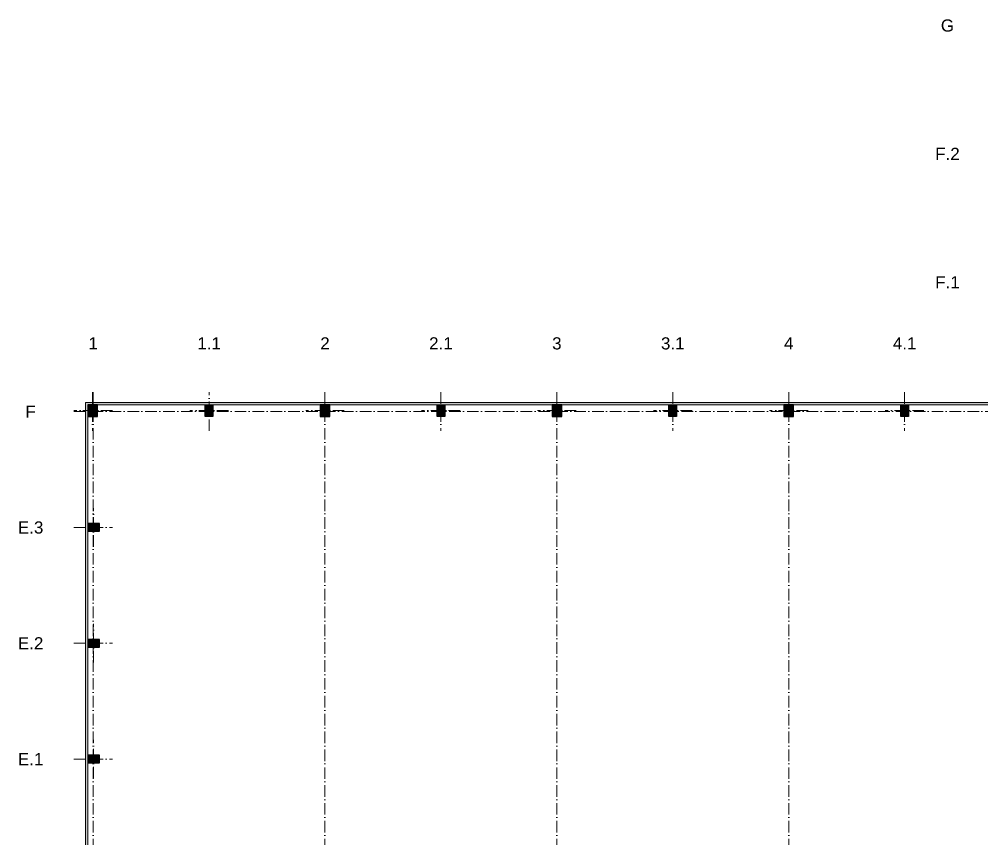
# Model space of a CAD drawing. Header units: millimetres. Extents: x 325046 to 1268204, y 1875583 to 2761998.
# Drawn here: x 556777 to 606591, y 2568768 to 2611217 of the extents above; entities that cross this region are included whole.
import ezdxf
from ezdxf.enums import TextEntityAlignment as Align

# ---------------------------------------------------------------- set-up
doc = ezdxf.new("R2010")
doc.units = ezdxf.units.MM
doc.header["$LTSCALE"] = 100
doc.linetypes.add('ACAD_ISO10W100', pattern=[18.5, 12, -3, 0.5, -3])
for name, color, linetype, lineweight in [('Objekty - osy', 5, 'ACAD_ISO10W100', 20), ('OBVODOVÝ PLÁŠŤ', 2, 'Continuous', 9), ('ŽB - Šraf-prefa', 253, 'Continuous', 13)]:
    doc.layers.add(name, color=color, linetype=linetype, lineweight=lineweight)
doc.layers.add('Popis OS', color=7, linetype='Continuous', true_color=0xbd0a5d)
doc.layers.add('Šrafy - VÝPLŇ', color=7, linetype='Continuous', lineweight=15, true_color=0x9b9908)
doc.layers.add('ŽB- SLOUPY', color=3, linetype='Continuous')
doc.styles.add('ARIL-TENKÝ', font='arial.ttf')

msp = doc.modelspace()

# ---------------------------------------------------------------- hatches: boundary and pattern name
at = {"layer": 'Šrafy - VÝPLŇ', "linetype": 'ByBlock', "ltscale": 100}
h = msp.add_hatch(color=256, dxfattribs=at)
h.dxf.hatch_style = 1
h.paths.add_polyline_path([(645575.8, 2591362.7), (560205.8, 2591362.7), (560205.8, 2566542.7), (560325.8, 2566542.7), (560325.8, 2591242.7), (645575.8, 2591242.7)])
at = {"layer": 'ŽB - Šraf-prefa'}
h = msp.add_hatch(color=256, dxfattribs=at)
h.dxf.hatch_style = 1
h.paths.add_polyline_path([(560325.8, 2590642.7), (560825.8, 2590642.7), (560825.8, 2591242.7), (560325.8, 2591242.7)])
h = msp.add_hatch(color=256, dxfattribs=at)
h.dxf.hatch_style = 1
h.paths.add_polyline_path([(566800.8, 2590642.7), (566400.8, 2590642.7), (566400.8, 2591242.7), (566800.8, 2591242.7)])
h = msp.add_hatch(color=256, dxfattribs=at)
h.dxf.hatch_style = 1
h.paths.add_polyline_path([(572350.8, 2590642.7), (572850.8, 2590642.7), (572850.8, 2591242.7), (572350.8, 2591242.7)])
h = msp.add_hatch(color=256, dxfattribs=at)
h.dxf.hatch_style = 1
h.paths.add_polyline_path([(578800.8, 2590642.7), (578400.8, 2590642.7), (578400.8, 2591242.7), (578800.8, 2591242.7)])
h = msp.add_hatch(color=256, dxfattribs=at)
h.dxf.hatch_style = 1
h.paths.add_polyline_path([(584350.8, 2590642.7), (584850.8, 2590642.7), (584850.8, 2591242.7), (584350.8, 2591242.7)])
h = msp.add_hatch(color=256, dxfattribs=at)
h.dxf.hatch_style = 1
h.paths.add_polyline_path([(590800.8, 2590642.7), (590400.8, 2590642.7), (590400.8, 2591242.7), (590800.8, 2591242.7)])
h = msp.add_hatch(color=256, dxfattribs=at)
h.dxf.hatch_style = 1
h.paths.add_polyline_path([(596350.8, 2590642.7), (596850.8, 2590642.7), (596850.8, 2591242.7), (596350.8, 2591242.7)])
h = msp.add_hatch(color=256, dxfattribs=at)
h.dxf.hatch_style = 1
h.paths.add_polyline_path([(602800.8, 2590642.7), (602400.8, 2590642.7), (602400.8, 2591242.7), (602800.8, 2591242.7)])
h = msp.add_hatch(color=256, dxfattribs=at)
h.dxf.hatch_style = 1
h.paths.add_polyline_path([(560925.8, 2584692.7), (560925.8, 2585092.7), (560325.8, 2585092.7), (560325.8, 2584692.7)])
h = msp.add_hatch(color=256, dxfattribs=at)
h.dxf.hatch_style = 1
h.paths.add_polyline_path([(560925.8, 2578692.7), (560925.8, 2579092.7), (560325.8, 2579092.7), (560325.8, 2578692.7)])
h = msp.add_hatch(color=256, dxfattribs=at)
h.dxf.hatch_style = 1
h.paths.add_polyline_path([(560925.8, 2572692.7), (560925.8, 2573092.7), (560325.8, 2573092.7), (560325.8, 2572692.7)])

# ---------------------------------------------------------------- linework, layer by layer
at = {"layer": 'Objekty - osy', "ltscale": 0.5}
for points in [[(560575.8, 2591892.7), (560575.8, 2589892.7)], [(560600.8, 2591892.7), (560600.8, 2469892.7)], [(566600.8, 2589892.7), (566600.8, 2591892.7)], [(572600.8, 2591892.7), (572600.8, 2469892.7)], [(578600.8, 2591892.7), (578600.8, 2589892.7)], [(584600.8, 2591892.7), (584600.8, 2469892.7)], [(590600.8, 2591892.7), (590600.8, 2589892.7)], [(596600.8, 2591892.7), (596600.8, 2469892.7)], [(602600.8, 2591892.7), (602600.8, 2589892.7)], [(561600.8, 2590942.7), (559600.8, 2590942.7)], [(559600.8, 2590892.7), (647103.9, 2590892.7)], [(567600.8, 2590942.7), (565600.8, 2590942.7)], [(573600.8, 2590942.7), (571600.8, 2590942.7)], [(579600.8, 2590942.7), (577600.8, 2590942.7)], [(585600.8, 2590942.7), (583600.8, 2590942.7)], [(591600.8, 2590942.7), (589600.8, 2590942.7)], [(597600.8, 2590942.7), (595600.8, 2590942.7)], [(603600.8, 2590942.7), (601600.8, 2590942.7)], [(560625.8, 2583892.7), (560625.8, 2585892.7)], [(559600.8, 2584892.7), (561600.8, 2584892.7)], [(560625.8, 2577892.7), (560625.8, 2579892.7)], [(559600.8, 2578892.7), (561600.8, 2578892.7)], [(560625.8, 2571892.7), (560625.8, 2573892.7)], [(559600.8, 2572892.7), (561600.8, 2572892.7)]]:
    msp.add_lwpolyline(points, dxfattribs=at)
at = {"layer": 'OBVODOVÝ PLÁŠŤ'}
msp.add_lwpolyline([(645575.8, 2591242.7), (560325.8, 2591242.7), (560325.8, 2566542.7), (560205.8, 2566542.7), (560205.8, 2591362.7), (645575.8, 2591362.7), (645575.8, 2591242.7)], dxfattribs=at)
at = {"layer": 'ŽB- SLOUPY'}
for points in [[(560325.8, 2590642.7), (560825.8, 2590642.7), (560825.8, 2591242.7), (560325.8, 2591242.7)], [(566800.8, 2590642.7), (566400.8, 2590642.7), (566400.8, 2591242.7), (566800.8, 2591242.7)], [(572350.8, 2590642.7), (572850.8, 2590642.7), (572850.8, 2591242.7), (572350.8, 2591242.7)], [(578800.8, 2590642.7), (578400.8, 2590642.7), (578400.8, 2591242.7), (578800.8, 2591242.7)], [(584350.8, 2590642.7), (584850.8, 2590642.7), (584850.8, 2591242.7), (584350.8, 2591242.7)], [(590800.8, 2590642.7), (590400.8, 2590642.7), (590400.8, 2591242.7), (590800.8, 2591242.7)], [(596350.8, 2590642.7), (596850.8, 2590642.7), (596850.8, 2591242.7), (596350.8, 2591242.7)], [(602800.8, 2590642.7), (602400.8, 2590642.7), (602400.8, 2591242.7), (602800.8, 2591242.7)], [(560925.8, 2584692.7), (560925.8, 2585092.7), (560325.8, 2585092.7), (560325.8, 2584692.7)], [(560925.8, 2578692.7), (560925.8, 2579092.7), (560325.8, 2579092.7), (560325.8, 2578692.7)], [(560925.8, 2572692.7), (560925.8, 2573092.7), (560325.8, 2573092.7), (560325.8, 2572692.7)]]:
    msp.add_lwpolyline(points, close=True, dxfattribs=at)

# ---------------------------------------------------------------- texts
at = {"layer": 'Popis OS', "linetype": 'ByBlock', "style": 'ARIL-TENKÝ'}
for s, p in [('G', (604815.8, 2610892.7)), ('F.2', (604815.8, 2604242.7)), ('F.1', (604815.8, 2597592.7)), ('1', (560600.8, 2594427.7)), ('1.1', (566600.8, 2594427.7)), ('2', (572600.8, 2594427.7)), ('2.1', (578600.8, 2594427.7)), ('3', (584600.8, 2594427.7)), ('3.1', (590600.8, 2594427.7)), ('4', (596600.8, 2594427.7)), ('4.1', (602600.8, 2594427.7)), ('F', (557365.1, 2590892.7)), ('E.3', (557365.1, 2584892.7)), ('E.2', (557365.1, 2578892.7)), ('E.1', (557365.1, 2572892.7))]:
    msp.add_text(s, height=630, dxfattribs=at).set_placement(p, align=Align.MIDDLE_CENTER)

doc.saveas('drawing.dxf')
